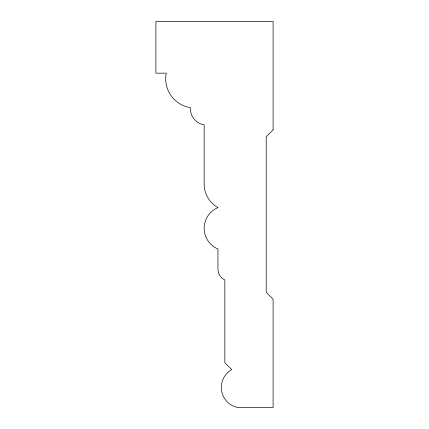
<?xml version="1.0" encoding="UTF-8"?>
<svg xmlns="http://www.w3.org/2000/svg" width="429" height="429" viewBox="0 0 429 429"><rect width="100%" height="100%" fill="white"/><g stroke="black" fill="none" stroke-linecap="round" stroke-linejoin="round"><path stroke-width="0.64" d="M273.107 129.821L266.211 136.712L266.211 292.288L273.107 299.179L273.107 407.55L237.972 407.55A20.447 20.447 0 0 1 231.735 369.632L224.844 362.736L224.844 279.998A11.969 11.969 0 0 1 217.948 269.659L217.948 248.976A22.41 22.41 0 0 1 217.948 207.604A27.011 27.011 0 0 1 204.156 183.473L204.156 124.871A16.538 16.538 0 0 1 190.369 107.631A29.183 29.183 0 0 1 166.238 73.161L155.893 73.161L155.893 21.45L273.107 21.45L273.107 129.821"/></g></svg>
